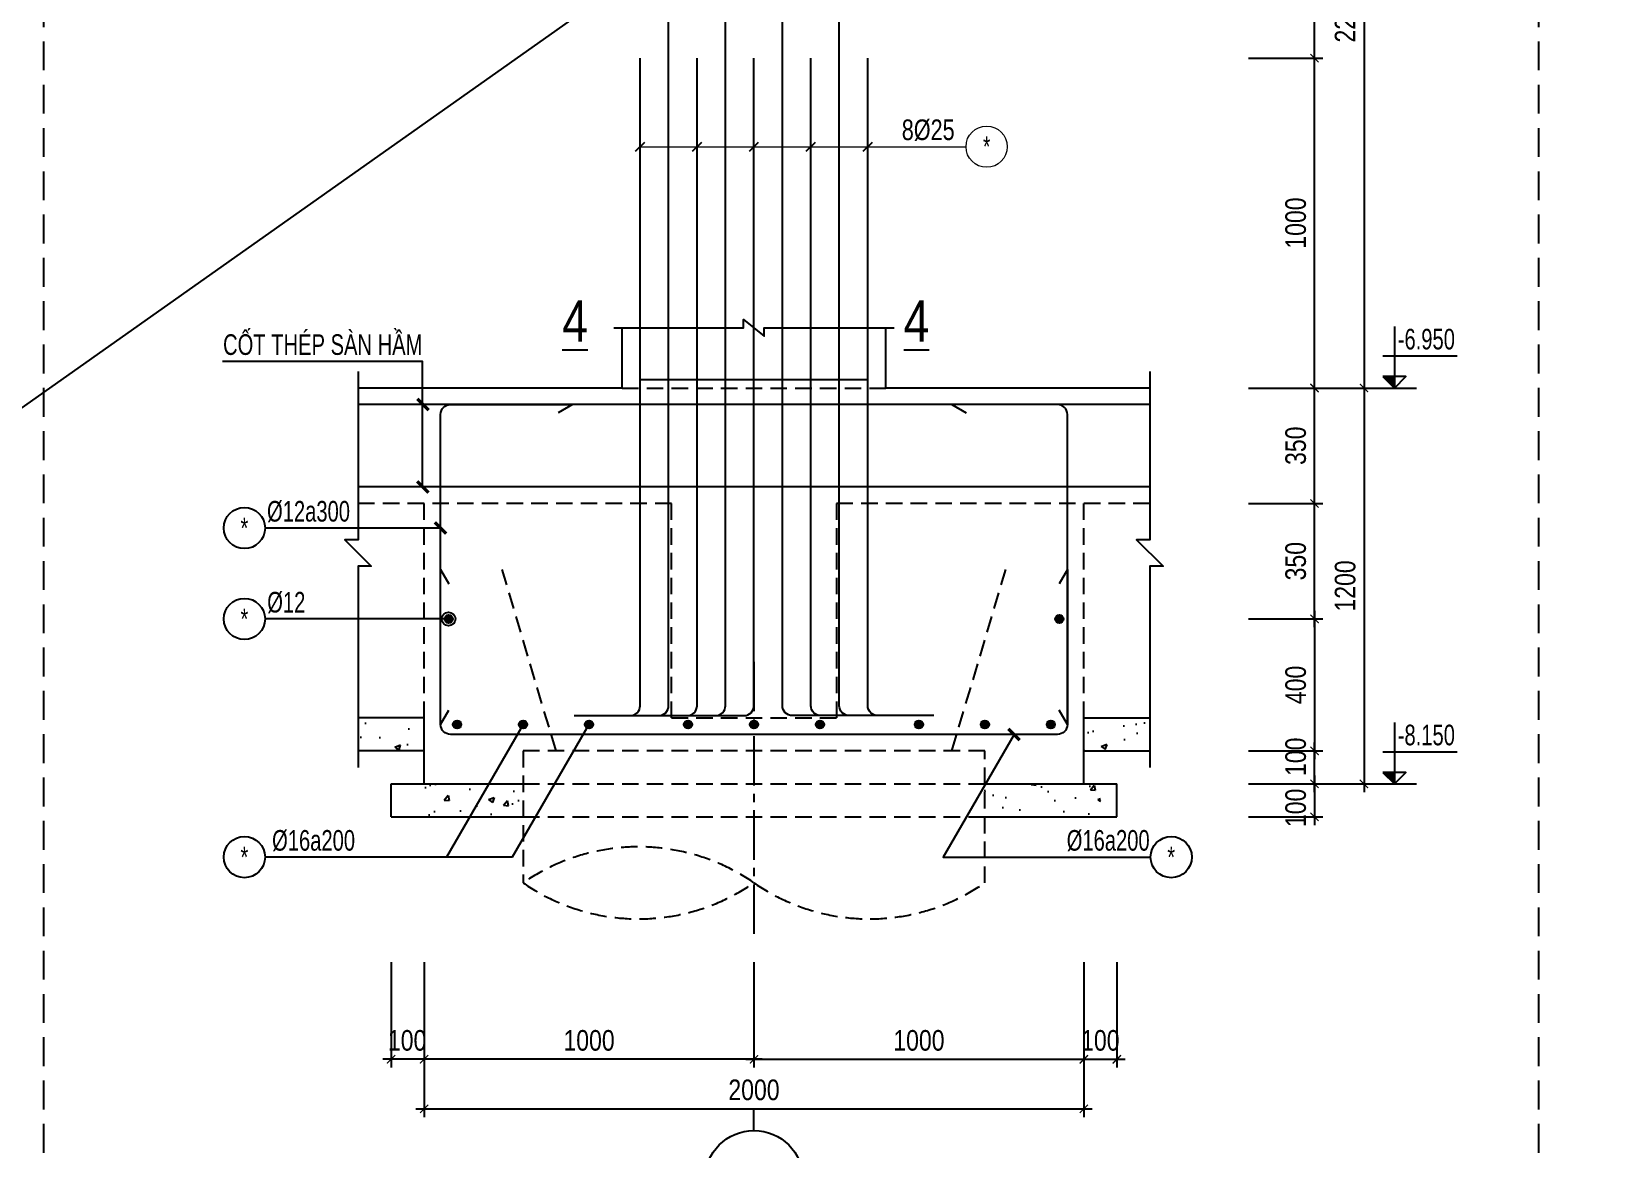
# Model space of a CAD drawing. Extents: x 71 to 2424299, y -14 to 1061502.
# Drawn here: x 1140458 to 1145245, y 526433 to 529818 of the extents above; entities that cross this region are included whole.
import ezdxf
from ezdxf.enums import TextEntityAlignment as Align

# ---------------------------------------------------------------- set-up
doc = ezdxf.new("R2010")
doc.units = 0
doc.header["$LTSCALE"] = 1000
doc.header["$MEASUREMENT"] = 0
doc.header["$PDMODE"] = 3
doc.linetypes.add('CENTER2', pattern=[1.125, 0.75, -0.125, 0.125, -0.125])
doc.linetypes.add('HIDDEN', pattern=[0.375, 0.25, -0.125])
doc.layers.get('0').update_dxf_attribs({"linetype": 'CONTINUOUS'})
doc.layers.get('Defpoints').update_dxf_attribs({"linetype": 'CONTINUOUS'})
for name, color, linetype in [('CDC.01.AXIS', 160, 'CENTER2'), ('CDC.02.DIM', 1, 'CONTINUOUS'), ('CDC.03.BORDER', 3, 'CONTINUOUS'), ('CDC.04.HIDDEN', 8, 'HIDDEN'), ('CDC.05.STEEL', 4, 'CONTINUOUS'), ('CDC.06.TEXT', 2, 'CONTINUOUS'), ('CDC.10.HATCH', 9, 'CONTINUOUS'), ('CDC.11.NOTE', 8, 'CONTINUOUS'), ('CDC.12.PILE', 7, 'CONTINUOUS'), ('CDC.14.STEELNUM', 9, 'CONTINUOUS'), ('KCS_BORDER', 3, 'CONTINUOUS')]:
    doc.layers.add(name, color=color, linetype=linetype)
for name, color, linetype, lineweight in [('CDC_06.TEXT', 2, 'CONTINUOUS', 18), ('CDC_11.NOTE', 8, 'CONTINUOUS', 18), ('CDC_14.STEELNUM', 9, 'CONTINUOUS', 18)]:
    doc.layers.add(name, color=color, linetype=linetype, lineweight=lineweight)
doc.layers.add('KCS_Plotter', color=11, linetype='CONTINUOUS', plot=False)
doc.styles.add('ARIAL', font='arial.ttf', dxfattribs={"width": 0.8})
doc.styles.add('KC_SMTEXT', font='arial.ttf', dxfattribs={"width": 0.7})
doc.dimstyles.new('25', dxfattribs={"dimscale": 25, "dimtxt": 2.5, "dimasz": 1, "dimexe": 1, "dimexo": 0, "dimgap": 1, "dimtad": 1, "dimdec": 0, "dimdsep": 46, "dimtxsty": 'ARIAL', "dimblk": 'ARCHTICK', "dimcen": 1, "dimdle": 1, "dimclrd": 256, "dimclre": 256, "dimclrt": 2, "dimadec": 0, "dimazin": 0, "dimtfac": 0.00072, "dimtdec": 0, "dimtix": 1, "dimtmove": 2, "dimatfit": 3, "dimldrblk": 'ARCHTICK', "dimfxl": 1, "dimtolj": 1, "dimarcsym": 0})

# ---------------------------------------------------------------- blocks, each defined once
blk = doc.blocks.new('_ArchTick')
at = {"color": 0, "linetype": 'ByBlock', "const_width": 0.15}
blk.add_lwpolyline([(-0.5, -0.5), (0.5, 0.5)], dxfattribs=at)
blk = doc.blocks.new('*D164')
at = {"layer": 'CDC.02.DIM', "lineweight": -2, "transparency": 16777216}
for p, q in [((1141648.4, 526997.9), (1141648.4, 526678)), ((1142648.4, 526997.9), (1142648.4, 526678)), ((1142673.4, 526703), (1141623.4, 526703))]:
    blk.add_line(p, q, dxfattribs=at)
at = {"layer": 'Defpoints', "color": 0, "transparency": 16777216}
for p in [(1141648.4, 526997.9), (1142648.4, 526997.9), (1141648.4, 526703)]:
    blk.add_point(p, dxfattribs=at)
at = {"layer": 'CDC.02.DIM', "lineweight": -2, "transparency": 16777216, "xscale": 25, "yscale": 25, "zscale": 25, "rotation": 180}
blk.add_blockref('_ArchTick', (1141648.4, 526703), dxfattribs=at)
at = {"layer": 'CDC.02.DIM', "lineweight": -2, "transparency": 16777216, "xscale": 25, "yscale": 25, "zscale": 25}
blk.add_blockref('_ArchTick', (1142648.4, 526703), dxfattribs=at)
at = {"layer": 'CDC.02.DIM', "color": 2, "transparency": 16777216, "insert": (1142148.4, 526760), "char_height": 62.5, "attachment_point": 5, "style": 'ARIAL'}
blk.add_mtext('\\A1;1000', dxfattribs=at)
blk = doc.blocks.new('*D165')
at = {"layer": 'CDC.02.DIM', "lineweight": -2, "transparency": 16777216}
for p, q in [((1141548.4, 526997.9), (1141548.4, 526678)), ((1141648.4, 526997.9), (1141648.4, 526678)), ((1141673.4, 526703), (1141523.4, 526703))]:
    blk.add_line(p, q, dxfattribs=at)
at = {"layer": 'Defpoints', "color": 0, "transparency": 16777216}
for p in [(1141548.4, 526997.9), (1141648.4, 526997.9), (1141548.4, 526703)]:
    blk.add_point(p, dxfattribs=at)
at = {"layer": 'CDC.02.DIM', "lineweight": -2, "transparency": 16777216, "xscale": 25, "yscale": 25, "zscale": 25, "rotation": 180}
blk.add_blockref('_ArchTick', (1141548.4, 526703), dxfattribs=at)
at = {"layer": 'CDC.02.DIM', "lineweight": -2, "transparency": 16777216, "xscale": 25, "yscale": 25, "zscale": 25}
blk.add_blockref('_ArchTick', (1141648.4, 526703), dxfattribs=at)
at = {"layer": 'CDC.02.DIM', "color": 2, "transparency": 16777216, "insert": (1141596.9, 526760), "char_height": 62.5, "attachment_point": 5, "style": 'ARIAL'}
blk.add_mtext('\\A1;100', dxfattribs=at)
blk = doc.blocks.new('*D166')
at = {"layer": 'CDC.02.DIM', "lineweight": -2, "transparency": 16777216}
for p, q in [((1142648.4, 526997.9), (1142648.4, 526678)), ((1143648.4, 526997.9), (1143648.4, 526678)), ((1142623.4, 526703), (1143673.4, 526703))]:
    blk.add_line(p, q, dxfattribs=at)
at = {"layer": 'Defpoints', "color": 0, "transparency": 16777216}
for p in [(1142648.4, 526997.9), (1143648.4, 526997.9), (1143648.4, 526703)]:
    blk.add_point(p, dxfattribs=at)
at = {"layer": 'CDC.02.DIM', "lineweight": -2, "transparency": 16777216, "xscale": 25, "yscale": 25, "zscale": 25, "rotation": 180}
blk.add_blockref('_ArchTick', (1142648.4, 526703), dxfattribs=at)
at = {"layer": 'CDC.02.DIM', "lineweight": -2, "transparency": 16777216, "xscale": 25, "yscale": 25, "zscale": 25}
blk.add_blockref('_ArchTick', (1143648.4, 526703), dxfattribs=at)
at = {"layer": 'CDC.02.DIM', "color": 2, "transparency": 16777216, "insert": (1143148.4, 526760), "char_height": 62.5, "attachment_point": 5, "style": 'ARIAL'}
blk.add_mtext('\\A1;1000', dxfattribs=at)
blk = doc.blocks.new('*D167')
at = {"layer": 'CDC.02.DIM', "lineweight": -2, "transparency": 16777216}
for p, q in [((1143648.4, 526997.9), (1143648.4, 526678)), ((1143748.4, 526997.9), (1143748.4, 526678)), ((1143623.4, 526703), (1143773.4, 526703))]:
    blk.add_line(p, q, dxfattribs=at)
at = {"layer": 'Defpoints', "color": 0, "transparency": 16777216}
for p in [(1143648.4, 526997.9), (1143748.4, 526997.9), (1143748.4, 526703)]:
    blk.add_point(p, dxfattribs=at)
at = {"layer": 'CDC.02.DIM', "lineweight": -2, "transparency": 16777216, "xscale": 25, "yscale": 25, "zscale": 25, "rotation": 180}
blk.add_blockref('_ArchTick', (1143648.4, 526703), dxfattribs=at)
at = {"layer": 'CDC.02.DIM', "lineweight": -2, "transparency": 16777216, "xscale": 25, "yscale": 25, "zscale": 25}
blk.add_blockref('_ArchTick', (1143748.4, 526703), dxfattribs=at)
at = {"layer": 'CDC.02.DIM', "color": 2, "transparency": 16777216, "insert": (1143698.4, 526760), "char_height": 62.5, "attachment_point": 5, "style": 'ARIAL'}
blk.add_mtext('\\A1;100', dxfattribs=at)
blk = doc.blocks.new('*D168')
at = {"layer": 'CDC.02.DIM', "lineweight": -2, "transparency": 16777216}
for p, q in [((1141648.4, 526997.9), (1141648.4, 526528)), ((1143648.4, 526997.9), (1143648.4, 526528)), ((1141623.4, 526553), (1143673.4, 526553))]:
    blk.add_line(p, q, dxfattribs=at)
at = {"layer": 'Defpoints', "color": 0, "transparency": 16777216}
for p in [(1141648.4, 526997.9), (1143648.4, 526997.9), (1143648.4, 526553)]:
    blk.add_point(p, dxfattribs=at)
at = {"layer": 'CDC.02.DIM', "lineweight": -2, "transparency": 16777216, "xscale": 25, "yscale": 25, "zscale": 25, "rotation": 180}
blk.add_blockref('_ArchTick', (1141648.4, 526553), dxfattribs=at)
at = {"layer": 'CDC.02.DIM', "lineweight": -2, "transparency": 16777216, "xscale": 25, "yscale": 25, "zscale": 25}
blk.add_blockref('_ArchTick', (1143648.4, 526553), dxfattribs=at)
at = {"layer": 'CDC.02.DIM', "color": 2, "transparency": 16777216, "insert": (1142648.4, 526610), "char_height": 62.5, "attachment_point": 5, "style": 'ARIAL'}
blk.add_mtext('\\A1;2000', dxfattribs=at)
blk = doc.blocks.new('*D169')
at = {"layer": 'CDC.02.DIM', "lineweight": -2, "transparency": 16777216}
for p, q in [((1144347.7, 527562.9), (1144347.7, 527412.9)), ((1144147.7, 527537.9), (1144372.7, 527537.9)), ((1144147.7, 527437.9), (1144372.7, 527437.9))]:
    blk.add_line(p, q, dxfattribs=at)
at = {"layer": 'Defpoints', "color": 0, "transparency": 16777216}
for p in [(1144147.7, 527537.9), (1144147.7, 527437.9), (1144347.7, 527437.9)]:
    blk.add_point(p, dxfattribs=at)
at = {"layer": 'CDC.02.DIM', "lineweight": -2, "transparency": 16777216, "xscale": 25, "yscale": 25, "zscale": 25}
for p, rotation in [((1144347.7, 527537.9), 90), ((1144347.7, 527437.9), 270)]:
    blk.add_blockref('_ArchTick', p, dxfattribs=dict(at, rotation=rotation))
at = {"layer": 'CDC.02.DIM', "color": 2, "transparency": 16777216, "insert": (1144290.8, 527465.2), "char_height": 62.5, "attachment_point": 5, "rotation": 90, "style": 'ARIAL'}
blk.add_mtext('\\A1;100', dxfattribs=at)
blk = doc.blocks.new('*D170')
at = {"layer": 'CDC.02.DIM', "lineweight": -2, "transparency": 16777216}
for p, q in [((1144347.7, 527512.9), (1144347.7, 527662.9)), ((1144147.7, 527637.9), (1144372.7, 527637.9)), ((1144147.7, 527537.9), (1144372.7, 527537.9))]:
    blk.add_line(p, q, dxfattribs=at)
at = {"layer": 'Defpoints', "color": 0, "transparency": 16777216}
for p in [(1144147.7, 527637.9), (1144347.7, 527637.9), (1144147.7, 527537.9)]:
    blk.add_point(p, dxfattribs=at)
at = {"layer": 'CDC.02.DIM', "lineweight": -2, "transparency": 16777216, "xscale": 25, "yscale": 25, "zscale": 25}
for p, rotation in [((1144347.7, 527637.9), 90), ((1144347.7, 527537.9), 270)]:
    blk.add_blockref('_ArchTick', p, dxfattribs=dict(at, rotation=rotation))
at = {"layer": 'CDC.02.DIM', "color": 2, "transparency": 16777216, "insert": (1144290.8, 527620.1), "char_height": 62.5, "attachment_point": 5, "rotation": 90, "style": 'ARIAL'}
blk.add_mtext('\\A1;100', dxfattribs=at)
blk = doc.blocks.new('*D171')
at = {"layer": 'CDC.02.DIM', "lineweight": -2, "transparency": 16777216}
for p, q in [((1144347.7, 528012.9), (1144347.7, 528412.9)), ((1144147.7, 528387.9), (1144372.7, 528387.9)), ((1144147.7, 528037.9), (1144372.7, 528037.9))]:
    blk.add_line(p, q, dxfattribs=at)
at = {"layer": 'Defpoints', "color": 0, "transparency": 16777216}
for p in [(1144147.7, 528387.9), (1144347.7, 528387.9), (1144147.7, 528037.9)]:
    blk.add_point(p, dxfattribs=at)
at = {"layer": 'CDC.02.DIM', "lineweight": -2, "transparency": 16777216, "xscale": 25, "yscale": 25, "zscale": 25}
for p, rotation in [((1144347.7, 528387.9), 90), ((1144347.7, 528037.9), 270)]:
    blk.add_blockref('_ArchTick', p, dxfattribs=dict(at, rotation=rotation))
at = {"layer": 'CDC.02.DIM', "color": 2, "transparency": 16777216, "insert": (1144290.8, 528212.9), "char_height": 62.5, "attachment_point": 5, "rotation": 90, "style": 'ARIAL'}
blk.add_mtext('\\A1;350', dxfattribs=at)
blk = doc.blocks.new('*D172')
at = {"layer": 'CDC.02.DIM', "lineweight": -2, "transparency": 16777216}
for p, q in [((1144347.7, 528362.9), (1144347.7, 528762.9)), ((1144147.7, 528737.9), (1144372.7, 528737.9)), ((1144147.7, 528387.9), (1144372.7, 528387.9))]:
    blk.add_line(p, q, dxfattribs=at)
at = {"layer": 'Defpoints', "color": 0, "transparency": 16777216}
for p in [(1144147.7, 528737.9), (1144347.7, 528737.9), (1144147.7, 528387.9)]:
    blk.add_point(p, dxfattribs=at)
at = {"layer": 'CDC.02.DIM', "lineweight": -2, "transparency": 16777216, "xscale": 25, "yscale": 25, "zscale": 25}
for p, rotation in [((1144347.7, 528737.9), 90), ((1144347.7, 528387.9), 270)]:
    blk.add_blockref('_ArchTick', p, dxfattribs=dict(at, rotation=rotation))
at = {"layer": 'CDC.02.DIM', "color": 2, "transparency": 16777216, "insert": (1144290.8, 528562.9), "char_height": 62.5, "attachment_point": 5, "rotation": 90, "style": 'ARIAL'}
blk.add_mtext('\\A1;350', dxfattribs=at)
blk = doc.blocks.new('*D173')
at = {"layer": 'CDC.02.DIM', "lineweight": -2, "transparency": 16777216}
for p, q in [((1144497.7, 528762.9), (1144497.7, 527512.9)), ((1144147.7, 528737.9), (1144522.7, 528737.9)), ((1144147.7, 527537.9), (1144522.7, 527537.9))]:
    blk.add_line(p, q, dxfattribs=at)
at = {"layer": 'Defpoints', "color": 0, "transparency": 16777216}
for p in [(1144147.7, 528737.9), (1144147.7, 527537.9), (1144497.7, 527537.9)]:
    blk.add_point(p, dxfattribs=at)
at = {"layer": 'CDC.02.DIM', "lineweight": -2, "transparency": 16777216, "xscale": 25, "yscale": 25, "zscale": 25}
for p, rotation in [((1144497.7, 528737.9), 90), ((1144497.7, 527537.9), 270)]:
    blk.add_blockref('_ArchTick', p, dxfattribs=dict(at, rotation=rotation))
at = {"layer": 'CDC.02.DIM', "color": 2, "transparency": 16777216, "insert": (1144440.8, 528137.9), "char_height": 62.5, "attachment_point": 5, "rotation": 90, "style": 'ARIAL'}
blk.add_mtext('\\A1;1200', dxfattribs=at)
blk = doc.blocks.new('*D174')
at = {"layer": 'CDC.02.DIM', "lineweight": -2, "transparency": 16777216}
for p, q in [((1144497.7, 531012.9), (1144497.7, 528712.9)), ((1144147.7, 530987.9), (1144522.7, 530987.9)), ((1144147.7, 528737.9), (1144522.7, 528737.9))]:
    blk.add_line(p, q, dxfattribs=at)
at = {"layer": 'Defpoints', "color": 0, "transparency": 16777216}
for p in [(1144147.7, 530987.9), (1144147.7, 528737.9), (1144497.7, 528737.9)]:
    blk.add_point(p, dxfattribs=at)
at = {"layer": 'CDC.02.DIM', "lineweight": -2, "transparency": 16777216, "xscale": 25, "yscale": 25, "zscale": 25}
for p, rotation in [((1144497.7, 530987.9), 90), ((1144497.7, 528737.9), 270)]:
    blk.add_blockref('_ArchTick', p, dxfattribs=dict(at, rotation=rotation))
at = {"layer": 'CDC.02.DIM', "color": 2, "transparency": 16777216, "insert": (1144440.8, 529862.9), "char_height": 62.5, "attachment_point": 5, "rotation": 90, "style": 'ARIAL'}
blk.add_mtext('\\A1;2250', dxfattribs=at)
blk = doc.blocks.new('*D175')
at = {"layer": 'CDC.02.DIM', "lineweight": -2, "transparency": 16777216}
for p, q in [((1144147.7, 528037.9), (1144372.7, 528037.9)), ((1144347.7, 528062.9), (1144347.7, 527612.9)), ((1144147.7, 527637.9), (1144372.7, 527637.9))]:
    blk.add_line(p, q, dxfattribs=at)
at = {"layer": 'Defpoints', "color": 0, "transparency": 16777216}
for p in [(1144147.7, 528037.9), (1144147.7, 527637.9), (1144347.7, 527637.9)]:
    blk.add_point(p, dxfattribs=at)
at = {"layer": 'CDC.02.DIM', "lineweight": -2, "transparency": 16777216, "xscale": 25, "yscale": 25, "zscale": 25}
for p, rotation in [((1144347.7, 528037.9), 90), ((1144347.7, 527637.9), 270)]:
    blk.add_blockref('_ArchTick', p, dxfattribs=dict(at, rotation=rotation))
at = {"layer": 'CDC.02.DIM', "color": 2, "transparency": 16777216, "insert": (1144290.8, 527837.9), "char_height": 62.5, "attachment_point": 5, "rotation": 90, "style": 'ARIAL'}
blk.add_mtext('\\A1;400', dxfattribs=at)
blk = doc.blocks.new('*D176')
at = {"layer": 'CDC.02.DIM', "lineweight": -2, "transparency": 16777216}
for p, q in [((1144347.7, 528712.9), (1144347.7, 529762.9)), ((1144147.7, 529737.9), (1144372.7, 529737.9)), ((1144147.7, 528737.9), (1144372.7, 528737.9))]:
    blk.add_line(p, q, dxfattribs=at)
at = {"layer": 'Defpoints', "color": 0, "transparency": 16777216}
for p in [(1144147.7, 529737.9), (1144347.7, 529737.9), (1144147.7, 528737.9)]:
    blk.add_point(p, dxfattribs=at)
at = {"layer": 'CDC.02.DIM', "lineweight": -2, "transparency": 16777216, "xscale": 25, "yscale": 25, "zscale": 25}
for p, rotation in [((1144347.7, 529737.9), 90), ((1144347.7, 528737.9), 270)]:
    blk.add_blockref('_ArchTick', p, dxfattribs=dict(at, rotation=rotation))
at = {"layer": 'CDC.02.DIM', "color": 2, "transparency": 16777216, "insert": (1144290.8, 529237.9), "char_height": 62.5, "attachment_point": 5, "rotation": 90, "style": 'ARIAL'}
blk.add_mtext('\\A1;1000', dxfattribs=at)
blk = doc.blocks.new('*D177')
at = {"layer": 'CDC.02.DIM', "lineweight": -2, "transparency": 16777216}
for p, q in [((1144347.7, 529712.9), (1144347.7, 531012.9)), ((1144147.7, 530987.9), (1144372.7, 530987.9)), ((1144147.7, 529737.9), (1144372.7, 529737.9))]:
    blk.add_line(p, q, dxfattribs=at)
at = {"layer": 'Defpoints', "color": 0, "transparency": 16777216}
for p in [(1144147.7, 530987.9), (1144347.7, 530987.9), (1144147.7, 529737.9)]:
    blk.add_point(p, dxfattribs=at)
at = {"layer": 'CDC.02.DIM', "lineweight": -2, "transparency": 16777216, "xscale": 25, "yscale": 25, "zscale": 25}
for p, rotation in [((1144347.7, 530987.9), 90), ((1144347.7, 529737.9), 270)]:
    blk.add_blockref('_ArchTick', p, dxfattribs=dict(at, rotation=rotation))
at = {"layer": 'CDC.02.DIM', "color": 2, "transparency": 16777216, "insert": (1144290.8, 530362.9), "char_height": 62.5, "attachment_point": 5, "rotation": 90, "style": 'ARIAL'}
blk.add_mtext('\\A1;1250', dxfattribs=at)
blk = doc.blocks.new('C1400T')
at = {"layer": 'CDC.01.AXIS', "ltscale": 0.2}
blk.add_line((0, 270.1), (0, -574.3), dxfattribs=at)
at = {"layer": 'CDC.04.HIDDEN', "ltscale": 0.2}
for p, q in [((-600, 0), (-763.4, 550)), ((600, 0), (763.4, 550))]:
    blk.add_line(p, q, dxfattribs=at)
blk.add_lwpolyline([(700, -400), (700, 0), (-700, 0), (-700, -400)], dxfattribs=at)
blk.add_lwpolyline([(700, -400, -0.311974), (0, -400, 0.311974), (-700, -400, 0.311974), (0, -400, 0.36397)], format="xyb", dxfattribs=at)

msp = doc.modelspace()

# ---------------------------------------------------------------- hatches: boundary and pattern name
at = {"layer": 'CDC.10.HATCH'}
h = msp.add_hatch(dxfattribs=at)
h.set_pattern_fill('AR-CONC', color=256, scale=25, style=0)
h.set_pattern_definition([(50, (-15075.09, 16981.66), (179.315046, -15.688034), [18.75, -206.25]), (355, (-15075.09, 16981.66), (-34.687833, 188.048033), [15, -165]), (100.4514, (-15060.14, 16980.35), (144.627345, 172.359886), [15.935047, -175.285528]), (46.1842, (-15075.09, 17031.66), (266.810262, -41.379754), [28.125, -309.375]), (96.6356, (-15052.85, 17028.2), (233.665676, 243.52947), [23.90257, -262.92825]), (351.1842, (-15075.09, 17031.66), (233.665486, 243.52965), [22.5, -247.5]), (21, (-15050.09, 17019.16), (149.226763, -100.654723), [18.75, -206.25]), (326, (-15050.09, 17019.16), (60.828833, 181.28751), [15, -165]), (71.4514, (-15037.65, 17010.77), (210.055657, 80.632624), [15.935047, -175.285528]), (37.5, (-15075.086, 16981.66), (3.0399638, 83.2234635), [0, -163, 0, -167.5, 0, -165.625]), (7.5, (-15075.09, 16981.66), (65.7673844, 98.602928), [0, -95.5, 0, -159.25, 0, -63.125]), (327.5, (-15130.836, 16981.66), (133.455609, -5.638718), [0, -62.5, 0, -195, 0, -258.75]), (317.5, (-15155.84, 16981.66), (145.796542, 25.026246), [0, -81.25, 0, -129.5, 0, -183.75])])
h.paths.add_polyline_path([(1141648.38, 527737.86), (1141448.38, 527737.86), (1141448.38, 527637.86), (1141648.38, 527637.86)])
h = msp.add_hatch(dxfattribs=at)
h.set_pattern_fill('AR-CONC', color=256, scale=25, style=0)
h.set_pattern_definition([(50, (-17875.09, 16981.66), (179.315046, -15.688034), [18.75, -206.25]), (355, (-17875.09, 16981.66), (-34.687833, 188.048033), [15, -165]), (100.4514, (-17860.14, 16980.35), (144.627345, 172.359886), [15.935047, -175.285528]), (46.1842, (-17875.09, 17031.66), (266.810262, -41.379754), [28.125, -309.375]), (96.6356, (-17852.85, 17028.2), (233.665676, 243.52947), [23.90257, -262.92825]), (351.1842, (-17875.09, 17031.66), (233.665486, 243.52965), [22.5, -247.5]), (21, (-17850.09, 17019.16), (149.226763, -100.654723), [18.75, -206.25]), (326, (-17850.09, 17019.16), (60.828833, 181.28751), [15, -165]), (71.4514, (-17837.65, 17010.77), (210.055657, 80.632624), [15.935047, -175.285528]), (37.5, (-17875.086, 16981.66), (3.0399638, 83.2234635), [0, -163, 0, -167.5, 0, -165.625]), (7.5, (-17875.09, 16981.66), (65.7673844, 98.602928), [0, -95.5, 0, -159.25, 0, -63.125]), (327.5, (-17930.836, 16981.66), (133.455609, -5.638718), [0, -62.5, 0, -195, 0, -258.75]), (317.5, (-17955.84, 16981.66), (145.796542, 25.026246), [0, -81.25, 0, -129.5, 0, -183.75])])
h.paths.add_polyline_path([(1143848.38, 527737.86), (1143648.38, 527737.86), (1143648.38, 527637.86), (1143848.38, 527637.86)])
h = msp.add_hatch(dxfattribs=at)
h.set_pattern_fill('AR-CONC', color=256, scale=25, style=0)
h.set_pattern_definition([(50, (17384.03, 12905.59), (179.315046, -15.688034), [18.75, -206.25]), (355, (17384.03, 12905.6), (-34.687833, 188.048033), [15, -165]), (100.4514, (17398.97, 12904.28), (144.627345, 172.359886), [15.935047, -175.285528]), (46.1842, (17384.03, 12955.6), (266.810262, -41.379754), [28.125, -309.375]), (96.6356, (17406.27, 12952.14), (233.665676, 243.52947), [23.90257, -262.92825]), (351.1842, (17384.03, 12955.6), (233.665486, 243.52965), [22.5, -247.5]), (21, (17409.03, 12943.09), (149.226763, -100.654723), [18.75, -206.25]), (326, (17409.03, 12943.1), (60.828833, 181.28751), [15, -165]), (71.4514, (17421.47, 12934.7), (210.055657, 80.632624), [15.935047, -175.285528]), (37.5, (17384.03, 12905.59), (3.0399638, 83.2234635), [0, -163, 0, -167.5, 0, -165.625]), (7.5, (17384.03, 12905.59), (65.7673844, 98.602928), [0, -95.5, 0, -159.25, 0, -63.125]), (327.5, (17328.28, 12905.59), (133.455609, -5.638718), [0, -62.5, 0, -195, 0, -258.75]), (317.5, (17303.28, 12905.59), (145.796542, 25.026246), [0, -81.25, 0, -129.5, 0, -183.75])])
h.paths.add_polyline_path([(1141844.46, 527537.86), (1141598.38, 527537.86), (1141598.38, 527437.86), (1141786.73, 527437.86)])
h.paths.add_polyline_path([(1141948.38, 527537.86), (1141844.46, 527537.86), (1141786.73, 527437.86), (1141948.38, 527437.86)])
h = msp.add_hatch(dxfattribs=at)
h.set_pattern_fill('AR-CONC', color=256, scale=25, style=0)
h.set_pattern_definition([(50, (17584.03, 12905.59), (179.315046, -15.688034), [18.75, -206.25]), (355, (17584.03, 12905.6), (-34.687833, 188.048033), [15, -165]), (100.4514, (17598.97, 12904.28), (144.627345, 172.359886), [15.935047, -175.285528]), (46.1842, (17584.03, 12955.6), (266.810262, -41.379754), [28.125, -309.375]), (96.6356, (17606.27, 12952.14), (233.665676, 243.52947), [23.90257, -262.92825]), (351.1842, (17584.03, 12955.6), (233.665486, 243.52965), [22.5, -247.5]), (21, (17609.03, 12943.09), (149.226763, -100.654723), [18.75, -206.25]), (326, (17609.03, 12943.1), (60.828833, 181.28751), [15, -165]), (71.4514, (17621.47, 12934.7), (210.055657, 80.632624), [15.935047, -175.285528]), (37.5, (17584.03, 12905.59), (3.0399638, 83.2234635), [0, -163, 0, -167.5, 0, -165.625]), (7.5, (17584.03, 12905.59), (65.7673844, 98.602928), [0, -95.5, 0, -159.25, 0, -63.125]), (327.5, (17528.28, 12905.59), (133.455609, -5.638718), [0, -62.5, 0, -195, 0, -258.75]), (317.5, (17503.28, 12905.59), (145.796542, 25.026246), [0, -81.25, 0, -129.5, 0, -183.75])])
h.paths.add_polyline_path([(1143698.38, 527537.86), (1143350.19, 527537.86), (1143348.38, 527534.73), (1143348.38, 527437.86), (1143698.38, 527437.86)])
at = {"layer": 'CDC.11.NOTE'}
for points in [[(1144589.87, 528772.86), (1144554.87, 528772.86), (1144589.87, 528737.86)], [(1144589.87, 527572.86), (1144554.87, 527572.86), (1144589.87, 527537.86)]]:
    msp.add_hatch(color=256, dxfattribs=at).paths.add_polyline_path(points)

# ---------------------------------------------------------------- linework, layer by layer
at = {"layer": 'CDC.01.AXIS', "ltscale": 0.2}
msp.add_line((1142648.38, 527908), (1142648.38, 527063.53), dxfattribs=at)
at = {"layer": 'CDC.03.BORDER'}
for p, q in [((1142289.32, 529455.42), (1142317.45, 529483.55)), ((1142461.82, 529455.42), (1142489.95, 529483.55)), ((1142634.32, 529455.42), (1142662.45, 529483.55)), ((1142806.82, 529455.42), (1142834.95, 529483.55)), ((1142979.32, 529455.42), (1143007.45, 529483.55)), ((1142248.38, 528737.86), (1142248.38, 528920.38)), ((1143048.38, 528737.86), (1143048.38, 528920.38)), ((1142248.38, 528737.86), (1141448.38, 528737.86)), ((1143848.38, 528737.86), (1143048.38, 528737.86)), ((1141648.38, 527737.86), (1141448.38, 527737.86)), ((1141648.38, 527537.86), (1141648.38, 527737.86)), ((1143648.38, 527537.86), (1143648.38, 527737.86)), ((1143648.38, 527737.86), (1143848.38, 527737.86))]:
    msp.add_line(p, q, dxfattribs=at)
at = {"layer": 'CDC.04.HIDDEN', "ltscale": 0.35}
for p, q in [((1140494.57, 535957.16), (1140494.57, 521807.16)), ((1145027.01, 535957.16), (1145027.01, 525348.34))]:
    msp.add_line(p, q, dxfattribs=at)
at = {"layer": 'CDC.04.HIDDEN', "ltscale": 0.2}
for p, q in [((1142248.38, 528737.86), (1143048.38, 528737.86)), ((1142398.38, 528387.86), (1141448.38, 528387.86)), ((1141648.38, 527737.86), (1141648.38, 528387.86)), ((1142398.38, 527737.86), (1142398.38, 528387.86)), ((1143848.38, 528387.86), (1142898.38, 528387.86)), ((1142898.38, 528387.86), (1142898.38, 527737.86)), ((1143648.38, 527737.86), (1143648.38, 528387.86)), ((1142398.38, 527737.86), (1142898.38, 527737.86)), ((1141948.38, 527537.86), (1143348.38, 527537.86)), ((1141948.38, 527437.86), (1143348.38, 527437.86))]:
    msp.add_line(p, q, dxfattribs=at)
at = {"layer": 'CDC.05.STEEL', "ltscale": 0.3}
for p, q in [((1142993.38, 528762.86), (1142303.38, 528762.86)), ((1143848.38, 528687.86), (1141448.38, 528687.86)), ((1142098.38, 528687.86), (1142055.08, 528662.86)), ((1143248.38, 528687.86), (1143291.68, 528662.86)), ((1143848.38, 528437.86), (1141448.38, 528437.86)), ((1141698.38, 528187.86), (1141723.38, 528144.56)), ((1143598.38, 528187.86), (1143573.38, 528144.56)), ((1141698.38, 527717.86), (1141723.38, 527761.17)), ((1143598.38, 527717.86), (1143573.38, 527761.17))]:
    msp.add_line(p, q, dxfattribs=at)
for points in [[(1142189.63, 527744.86), (1142359.63, 527744.86, 0.4142136), (1142389.63, 527774.86), (1142389.63, 530987.86)], [(1142362.13, 527744.86), (1142532.13, 527744.86, 0.4142136), (1142562.13, 527774.86), (1142562.13, 530987.86)], [(1142934.63, 527744.86), (1142764.63, 527744.86, -0.4142136), (1142734.63, 527774.86), (1142734.63, 530987.86)], [(1143107.13, 527744.86), (1142937.13, 527744.86, -0.4142136), (1142907.13, 527774.86), (1142907.13, 530987.86)], [(1142103.38, 527744.86), (1142273.38, 527744.86, 0.4142136), (1142303.38, 527774.86), (1142303.38, 529737.86)], [(1142275.88, 527744.86), (1142445.88, 527744.86, 0.4142136), (1142475.88, 527774.86), (1142475.88, 529737.86)], [(1142448.38, 527744.86), (1142618.38, 527744.86, 0.4142136), (1142648.38, 527774.86), (1142648.38, 529737.86)], [(1143020.88, 527744.86), (1142850.88, 527744.86, -0.4142136), (1142820.88, 527774.86), (1142820.88, 529737.86)], [(1143193.38, 527744.86), (1143023.38, 527744.86, -0.4142136), (1142993.38, 527774.86), (1142993.38, 529737.86)], [(1141698.38, 527717.86), (1141698.38, 528657.86, -0.4142136), (1141728.38, 528687.86), (1142098.38, 528687.86)], [(1143598.38, 527717.86), (1143598.38, 528657.86, 0.4142136), (1143568.38, 528687.86), (1143248.38, 528687.86)], [(1143598.38, 528187.86), (1143598.38, 527717.86, -0.4142136), (1143568.38, 527687.86), (1141728.38, 527687.86, -0.4142136), (1141698.38, 527717.86), (1141698.38, 528187.86)]]:
    msp.add_lwpolyline(points, format="xyb", dxfattribs=at)
at = {"layer": 'CDC.05.STEEL', "const_width": 12.3}
for points in [[(1141722.61, 528044.02, -1), (1141722.61, 528031.71, -1)], [(1143574.16, 528044.02, 1), (1143574.16, 528031.71, 1)], [(1141748.38, 527724.02, -1), (1141748.38, 527711.71, -1)], [(1141948.38, 527724.02, -1), (1141948.38, 527711.71, -1)], [(1142148.38, 527724.02, -1), (1142148.38, 527711.71, -1)], [(1142448.38, 527724.02, -1), (1142448.38, 527711.71, -1)], [(1142648.38, 527724.02, -1), (1142648.38, 527711.71, -1)], [(1142848.38, 527724.02, -1), (1142848.38, 527711.71, -1)], [(1143148.38, 527724.02, -1), (1143148.38, 527711.71, -1)], [(1143348.38, 527724.02, -1), (1143348.38, 527711.71, -1)], [(1143548.38, 527724.02, 1), (1143548.38, 527711.71, 1)]]:
    msp.add_lwpolyline(points, format="xyb", close=True, dxfattribs=at)
at = {"layer": 'CDC.05.STEEL'}
for centre in [(1141722.61, 528037.86), (1143574.16, 528037.86), (1141748.38, 527717.86), (1141948.38, 527717.86), (1142148.38, 527717.86), (1142448.38, 527717.86), (1142648.38, 527717.86), (1142848.38, 527717.86), (1143148.38, 527717.86), (1143348.38, 527717.86), (1143548.38, 527717.86)]:
    msp.add_circle(centre, 12.53, dxfattribs=at)
at = {"layer": 'CDC.11.NOTE'}
for p, q in [((1144589.87, 528924.16), (1144589.87, 528737.86)), ((1144555.06, 528835.35), (1144780.13, 528835.35)), ((1144522.71, 528737.86), (1144657.04, 528737.86)), ((1141698.38, 528313.53), (1141166.13, 528313.53)), ((1141722.61, 528037.86), (1141166.13, 528037.86)), ((1144589.87, 527724.16), (1144589.87, 527537.86)), ((1141648.38, 527637.86), (1141448.38, 527637.86)), ((1143648.38, 527637.86), (1143848.38, 527637.86)), ((1144555.06, 527635.35), (1144780.13, 527635.35)), ((1141548.38, 527437.86), (1141548.38, 527537.86)), ((1141548.38, 527537.86), (1141948.38, 527537.86)), ((1143348.38, 527537.86), (1143748.38, 527537.86)), ((1143748.38, 527437.86), (1143748.38, 527537.86)), ((1144522.71, 527537.86), (1144657.04, 527537.86)), ((1141548.38, 527437.86), (1141948.38, 527437.86)), ((1143348.38, 527437.86), (1143748.38, 527437.86)), ((1142648.38, 526487.12), (1142648.38, 526553.05))]:
    msp.add_line(p, q, dxfattribs=at)
for points in [[(1141643.11, 528437.86), (1141643.11, 528818.76), (1141036.88, 528818.76)], [(1141448.38, 528787.86), (1141448.38, 528277.86), (1141408.38, 528277.86), (1141488.38, 528197.86), (1141448.38, 528197.86), (1141448.38, 527587.86)], [(1143848.38, 528787.86), (1143848.38, 528277.86), (1143808.38, 528277.86), (1143888.38, 528197.86), (1143848.38, 528197.86), (1143848.38, 527587.86)], [(1144554.87, 528772.86), (1144589.87, 528737.86), (1144624.87, 528772.86), (1144554.87, 528772.86)], [(1141948.38, 527717.86), (1141716.32, 527315.92), (1141166.13, 527315.92)], [(1142147.87, 527717.86), (1141915.81, 527315.92), (1141166.13, 527315.92)], [(1143436.8, 527687.86), (1143222.05, 527315.92), (1143850.73, 527315.92)], [(1144554.87, 527572.86), (1144589.87, 527537.86), (1144624.87, 527572.86), (1144554.87, 527572.86)]]:
    msp.add_lwpolyline(points, dxfattribs=at)
at = {"layer": 'CDC.11.NOTE', "const_width": 10}
for points in [[(1141627.46, 528705.03), (1141661.78, 528670.7)], [(1141627.46, 528455.03), (1141661.78, 528420.7)], [(1141681.22, 528330.69), (1141715.55, 528296.37)], [(1143419.63, 527705.03), (1143453.96, 527670.7)]]:
    msp.add_lwpolyline(points, dxfattribs=at)
at = {"layer": 'CDC.11.NOTE'}
for centre, radius in [((1141722.61, 528037.86), 20.61), ((1142648.38, 526337.98), 149.14)]:
    msp.add_circle(centre, radius, dxfattribs=at)
at = {"layer": 'CDC.14.STEELNUM'}
for centre in [(1141103.63, 528313.53), (1141103.63, 528037.86), (1141103.63, 527315.92), (1143913.23, 527315.92)]:
    msp.add_circle(centre, 62.5, dxfattribs=at)
at = {"layer": 'CDC_11.NOTE'}
msp.add_line((1142303.38, 529469.48), (1143291.26, 529469.48), dxfattribs=at)
at = {"layer": 'CDC_14.STEELNUM'}
msp.add_circle((1143353.76, 529469.48), 62.5, dxfattribs=at)
at = {"layer": 'KCS_BORDER', "color": 1}
msp.add_lwpolyline([(1142223.38, 528920.38), (1142617.13, 528920.38), (1142617.13, 528945.38), (1142679.63, 528895.38), (1142679.63, 528920.38), (1143073.38, 528920.38)], dxfattribs=at)
at = {"layer": 'KCS_Plotter'}
msp.add_line((1151229.55, 536307.16), (1130204.55, 521457.16), dxfattribs=at)

# ---------------------------------------------------------------- block references
at = {"layer": 'CDC.12.PILE'}
msp.add_blockref('C1400T', (1142648.38, 527637.86), dxfattribs=at)

# ---------------------------------------------------------------- texts
at = {"layer": 'CDC.06.TEXT', "style": 'ARIAL'}
for s, height, width, p in [('%%U4', 125, 0.8, (1142106.25, 528940.87)), ('%%U4', 125, 0.8, (1143141.09, 528940.87)), ('CỐT THÉP SÀN HẦM', 62.5, 0.7, (1141341.11, 528869.53)), ('-6.950', 62.5, 0.7, (1144686.69, 528886.12)), ('%%C12a300', 62.5, 0.7, (1141297.95, 528364.3)), ('%%C12', 62.5, 0.7, (1141230.59, 528088.64)), ('-8.150', 62.5, 0.7, (1144686.69, 527686.12)), ('%%C16a200', 62.5, 0.7, (1141313.29, 527366.69)), ('%%C16a200', 62.5, 0.7, (1143722.15, 527366.69))]:
    msp.add_text(s, height=height, dxfattribs=dict(at, width=width)).set_placement(p, align=Align.MIDDLE_CENTER)
at = {"layer": 'CDC.14.STEELNUM', "style": 'ARIAL', "width": 0.7}
for p in [(1141103.63, 528313.53), (1141103.63, 528037.86), (1141103.63, 527315.92), (1143913.23, 527315.92)]:
    msp.add_text('*', height=62.5, dxfattribs=at).set_placement(p, align=Align.MIDDLE_CENTER)
at = {"layer": 'CDC_06.TEXT', "style": 'KC_SMTEXT', "width": 0.75}
msp.add_text('8%%C25', height=62.5, dxfattribs=at).set_placement((1143176.57, 529489.48), align=Align.CENTER)
at = {"layer": 'CDC_14.STEELNUM', "style": 'KC_SMTEXT', "width": 0.65}
msp.add_text('*', height=62.5, dxfattribs=at).set_placement((1143353.76, 529469.48), align=Align.MIDDLE_CENTER)

# ---------------------------------------------------------------- dimensions: what is measured, and where the dimension line sits
at = {"layer": 'CDC.02.DIM'}
for base, p1, p2, picture, middle in [((1144497.71, 528737.86), (1144147.71, 530987.86), (1144147.71, 528737.86), '*D174', (1144440.8, 529862.86)), ((1144347.71, 530987.86), (1144147.71, 529737.86), (1144147.71, 530987.86), '*D177', (1144290.8, 530362.86)), ((1144347.71, 529737.86), (1144147.71, 528737.86), (1144147.71, 529737.86), '*D176', (1144290.8, 529237.86)), ((1144347.71, 528737.86), (1144147.71, 528387.86), (1144147.71, 528737.86), '*D172', (1144290.78, 528562.86)), ((1144497.71, 527537.86), (1144147.71, 528737.86), (1144147.71, 527537.86), '*D173', (1144440.8, 528137.86)), ((1144347.71, 528387.86), (1144147.71, 528037.86), (1144147.71, 528387.86), '*D171', (1144290.78, 528212.86)), ((1144347.71, 527637.86), (1144147.71, 528037.86), (1144147.71, 527637.86), '*D175', (1144290.8, 527837.86))]:
    dim = msp.add_linear_dim(base=base, p1=p1, p2=p2, angle=90, dimstyle='25', dxfattribs=at)
    dim.commit()
    dim.dimension.update_dxf_attribs({"geometry": picture, "text_midpoint": middle})
for base, p2, picture, middle in [((1144347.71, 527637.86), (1144147.71, 527637.86), '*D170', (1144290.8, 527620.14)), ((1144347.71, 527437.86), (1144147.71, 527437.86), '*D169', (1144290.8, 527465.16))]:
    dim = msp.add_linear_dim(base=base, p1=(1144147.71, 527537.86), p2=p2, angle=90, dimstyle='25', dxfattribs=at)
    dim.commit()
    dim.dimension.update_dxf_attribs({"geometry": picture, "text_midpoint": middle, "dimtype": 160})
for base, p1, p2, picture, middle in [((1141548.38, 526703.05), (1141648.38, 526997.88), (1141548.38, 526997.88), '*D165', (1141596.94, 526759.96)), ((1143748.38, 526703.05), (1143648.38, 526997.88), (1143748.38, 526997.88), '*D167', (1143698.38, 526759.96))]:
    dim = msp.add_linear_dim(base=base, p1=p1, p2=p2, dimstyle='25', dxfattribs=at)
    dim.commit()
    dim.dimension.update_dxf_attribs({"geometry": picture, "text_midpoint": middle, "dimtype": 160})
for base, p1, p2, picture, middle in [((1141648.38, 526703.05), (1142648.38, 526997.88), (1141648.38, 526997.88), '*D164', (1142148.38, 526759.96)), ((1143648.38, 526553.05), (1141648.38, 526997.88), (1143648.38, 526997.88), '*D168', (1142648.38, 526609.96)), ((1143648.38, 526703.05), (1142648.38, 526997.88), (1143648.38, 526997.88), '*D166', (1143148.38, 526759.96))]:
    dim = msp.add_linear_dim(base=base, p1=p1, p2=p2, dimstyle='25', dxfattribs=at)
    dim.commit()
    dim.dimension.update_dxf_attribs({"geometry": picture, "text_midpoint": middle})

doc.saveas('drawing.dxf')
